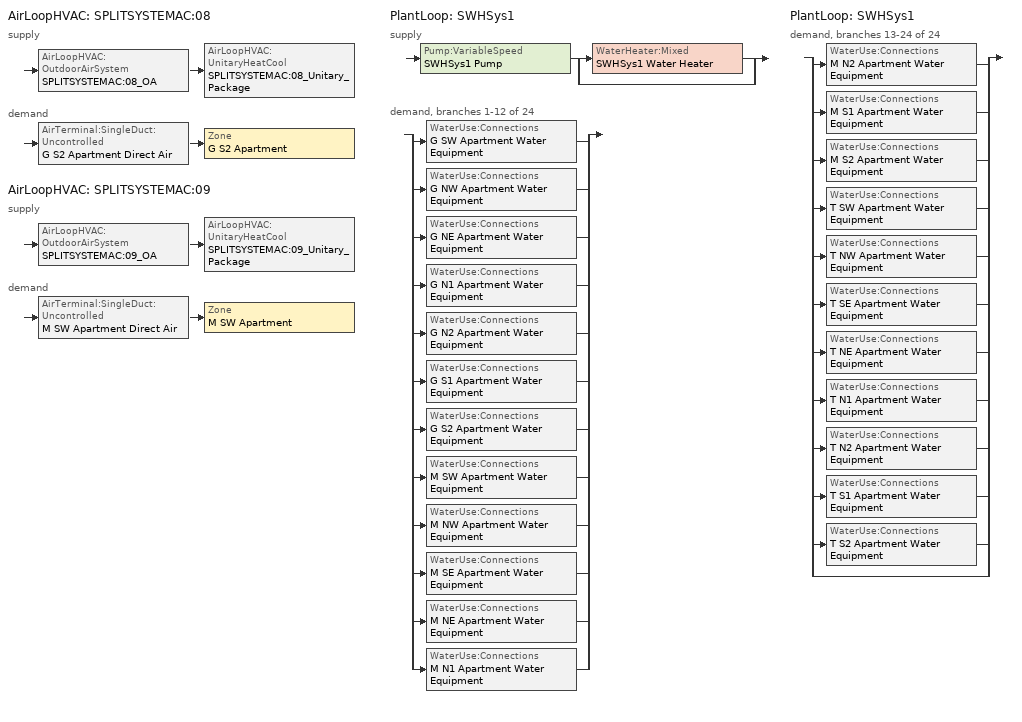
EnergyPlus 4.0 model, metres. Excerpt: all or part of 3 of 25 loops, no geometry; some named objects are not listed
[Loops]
AirLoopHVAC 'SPLITSYSTEMAC:08'
 supply: AirLoopHVAC:OutdoorAirSystem 'SPLITSYSTEMAC:08_OA' > AirLoopHVAC:UnitaryHeatCool 'SPLITSYSTEMAC:08_Unitary_Package'
 demand: AirTerminal:SingleDuct:Uncontrolled 'G S2 Apartment Direct Air' > Zone 'G S2 Apartment'
AirLoopHVAC 'SPLITSYSTEMAC:09'
 supply: AirLoopHVAC:OutdoorAirSystem 'SPLITSYSTEMAC:09_OA' > AirLoopHVAC:UnitaryHeatCool 'SPLITSYSTEMAC:09_Unitary_Package'
 demand: AirTerminal:SingleDuct:Uncontrolled 'M SW Apartment Direct Air' > Zone 'M SW Apartment'
PlantLoop 'SWHSys1'
 supply: Pump:VariableSpeed 'SWHSys1 Pump' > split
  | WaterHeater:Mixed 'SWHSys1 Water Heater'
  | bypass
 demand, branches 1-12 of 24: split
  | WaterUse:Connections 'G SW Apartment Water Equipment'
  | WaterUse:Connections 'G NW Apartment Water Equipment'
  | WaterUse:Connections 'G NE Apartment Water Equipment'
  | WaterUse:Connections 'G N1 Apartment Water Equipment'
  | WaterUse:Connections 'G N2 Apartment Water Equipment'
  | WaterUse:Connections 'G S1 Apartment Water Equipment'
  | WaterUse:Connections 'G S2 Apartment Water Equipment'
  | WaterUse:Connections 'M SW Apartment Water Equipment'
  | WaterUse:Connections 'M NW Apartment Water Equipment'
  | WaterUse:Connections 'M SE Apartment Water Equipment'
  | WaterUse:Connections 'M NE Apartment Water Equipment'
  | WaterUse:Connections 'M N1 Apartment Water Equipment'
PlantLoop 'SWHSys1'
 demand, branches 13-24 of 24: split
  | WaterUse:Connections 'M N2 Apartment Water Equipment'
  | WaterUse:Connections 'M S1 Apartment Water Equipment'
  | WaterUse:Connections 'M S2 Apartment Water Equipment'
  | WaterUse:Connections 'T SW Apartment Water Equipment'
  | WaterUse:Connections 'T NW Apartment Water Equipment'
  | WaterUse:Connections 'T SE Apartment Water Equipment'
  | WaterUse:Connections 'T NE Apartment Water Equipment'
  | WaterUse:Connections 'T N1 Apartment Water Equipment'
  | WaterUse:Connections 'T N2 Apartment Water Equipment'
  | WaterUse:Connections 'T S1 Apartment Water Equipment'
  | WaterUse:Connections 'T S2 Apartment Water Equipment'
  | bypass
[Fan:OnOff] Availability Schedule=ALWAYS_ON; Fan Efficiency=0.53625; Pressure Rise=622; Maximum Flow Rate=AUTOSIZE; Motor Efficiency=0.825; Motor in Airstream Fraction=1
SPLITSYSTEMAC:08_Unitary_Package_fan; SPLITSYSTEMAC:09_Unitary_Package_fan
[Coil:Heating:Gas] Availability Schedule=ALWAYS_ON; Gas Burner Efficiency=0.8; Nominal Capacity=AUTOSIZE
SPLITSYSTEMAC:08_Unitary_Package_HeatCoil; SPLITSYSTEMAC:09_Unitary_Package_HeatCoil
[Coil:Cooling:DX:SingleSpeed] Availability Schedule=ALWAYS_ON; Rated Total Cooling Capacity {W}=AUTOSIZE; Rated Sensible Heat Ratio=AUTOSIZE; Rated Air Flow Rate=AUTOSIZE; Total Cooling Capacity Function of Temperature Curve=SPLITSYSTEMAC:Unitary_PackagecoolCapFT; Total Cooling Capacity Function of Flow Fraction Curve=SPLITSYSTEMAC:Unitary_PackagecoolFFF; Energy Input Ratio Function of Temperature Curve=SPLITSYSTEMAC:Unitary_PackagecoolEIRFT; Energy Input Ratio Function of Flow Fraction Curve=SPLITSYSTEMAC:Unitary_PackagecoolEIRFFF; Part Load Fraction Correlation Curve=SPLITSYSTEMAC:Unitary_PackagecoolPLR
Name | Rated COP
SPLITSYSTEMAC:08_Unitary_Package_CoolCoil | 3.65362
SPLITSYSTEMAC:09_Unitary_Package_CoolCoil | 3.78122
[Zone equipment]
G S2 Apartment: G S2 Apartment Direct Air
M SW Apartment: M SW Apartment Direct Air
[Sizing:Zone] Outdoor Air Method=Flow/Zone; Outside Air Flow per Person {(m3/s)/person}=0; Outside Air Flow per Zone Floor Area {(m3/s)/m2}=0; Outside Air Flow per Zone {m3/s}=0.04248
Name | Zone Cooling Design Supply Air Temperature {C} | Zone Heating Design Supply Air Temperature {C} | Zone Cooling Design Supply Air Humidity Ratio {kg-H20/kg-air} | Zone Heating Design Supply Air Humidity Ratio {kg-H20/kg-air} | Cooling Design Air Flow Method {Flow/Zone | DesignDay | DesignDayWithLimit} | Cooling Minimum Air Flow | Cooling Minimum Air Flow Fraction | Heating Design Air Flow Method {Flow/Zone | DesignDay} | Heating Design Air Flow Rate | Zone CoolinM Design Supply Air Temperature {C} | Zone HeatinM Design Supply Air Temperature {C} | Zone CoolinM Design Supply Air Humidity Ratio {kg-H20/kg-air} | Zone HeatinM Design Supply Air Humidity Ratio {kg-H20/kg-air} | CoolinM Design Air Flow Method {Flow/Zone | DesignDay | DesignDayWithLimit} | CoolinM Minimum Air Flow | CoolinM Minimum Air Flow Fraction | HeatinM Design Air Flow Method {Flow/Zone | DesignDay} | HeatinM Design Air Flow Rate
G S2 Apartment | 11.1 | 40 | 0.0085 | 0.008 | DesignDayWithLimit | 0 | 0 | DesignDay | 0
M SW Apartment |  |  |  |  |  |  |  |  |  | 14 | 40 | 0.0085 | 0.008 | DesignDayWithLimit | 0 | 0 | DesignDay | 0
[ZoneControl:Thermostat] Control Type Schedule=Dual Zone Control Type Sched
Name | Zone | Control 1
G S2 Apartment Thermostat | G S2 Apartment | G S2 Apartment DualSPSched
M SW Apartment Thermostat | M SW Apartment | M SW Apartment DualSPSched
[ThermostatSetpoint:DualSetpoint]
Name | Heating Setpoint Temperature Schedule | Cooling Setpoint Temperature Schedule | HeatinM Setpoint Temperature Schedule | CoolinM Setpoint Temperature Schedule
G S2 Apartment DualSPSched | APT_HTGSETP_SCH | APT_CLGSETP_SCH
M SW Apartment DualSPSched |  |  | APT_HTGSETP_SCH | APT_CLGSETP_SCH
[SetpointManager:SingleZone:Reheat] Control Variable=Temperature; Minimum Supply Air Temperature C=10; Maximum Supply Air Temperature C=50
Name | Control Zone | Setpoint Node or NodeList
SupAirTemp Mngr G S2 Apartment | G S2 Apartment | SPLITSYSTEMAC:08 Supply Equipment Outlet Node
SupAirTemp Mngr M SW Apartment | M SW Apartment | SPLITSYSTEMAC:09 Supply Equipment Outlet Node
[Sizing:System] Type Of Load To Size On {Sensible}=Sensible; Design Outdoor Air Flow Rate {m3/s}=AUTOSIZE; Minimum System Air Flow Ratio=1; Preheat Design Temperature {C}=7; Preheat Design Humidity Ratio {kg-H2O/kg-air}=0.008; Precool Design Temperature {C}=11.1; Precool Design Humidity Ratio {kg-H2O/kg-air}=0.008; Central Cooling Design Supply Air Temperature {C}=11.1; Central Heating Design Supply Air Temperature {C}=40; Sizing Option {Coincident | NonCoincident}=NonCoincident; 100% Outdoor Air in Cooling {Yes | No}=No; 100% Outdoor Air in Heating {Yes | No}=No; Central Cooling Design Supply Air Humidity Ratio {kg-H2O/kg-air}=0.0085; Central Heating Design Supply Air Humidity Ratio {kg-H2O/kg-air}=0.008; Cooling Design Air Flow Method=DesignDay; Cooling Design Air Flow Rate {m3/s}=0; Heating Design Air Flow Method=DesignDay; Heating Design Air Flow Rate {m3/s}=0
SPLITSYSTEMAC:08; SPLITSYSTEMAC:09
[Controller:OutdoorAir] Minimum Outdoor Air Flow Rate {m3/s}=AUTOSIZE; Maximum Outdoor Air Flow Rate {m3/s}=AUTOSIZE; Economizer Control Type=NoEconomizer; Economizer Control Action Type=ModulateFlow; Economizer Maximum Limit Dry-Bulb Temperature {C}=28; Economizer Maximum Limit Enthalpy {J/kg}=64000; Economizer Minimum Limit Dry-Bulb Temperature {C}=-100; Lockout Type=NoLockout; Minimum Limit Type=FixedMinimum; Minimum Outdoor Air Schedule=MinOA_Sched
SPLITSYSTEMAC:08_OA_Controller; SPLITSYSTEMAC:09_OA_Controller
[AirLoopHVAC] Design Supply Air Flow Rate {m3/s}=AUTOSIZE
SPLITSYSTEMAC:08; SPLITSYSTEMAC:09
[AirLoopHVAC:UnitaryHeatCool] Availability Schedule=ALWAYS_ON; Supply Air Fan Operating Mode Schedule=Apt_Operation; Maximum Supply Air Temperature=AUTOSIZE; Fraction of Supply Air Flow That Goes Through the Controlling Zone=AUTOSIZE; Fan Placement=BlowThrough; Dehumidification Control Type=None
Name | Supply Air Flow Rate During Cooling Operation | Supply Air Flow Rate During Heating Operation | Supply Air Flow Rate When No Cooling or Heating is Needed | Controlling Zone or Thermostat Location | Supply Fan | Heating Coil | Cooling Coil | Supply Air Flow Rate DurinM CoolinM Operation | Supply Air Flow Rate DurinM HeatinM Operation | Supply Air Flow Rate When No CoolinM or HeatinM is Needed
SPLITSYSTEMAC:08_Unitary_Package | AUTOSIZE | AUTOSIZE | AUTOSIZE | G S2 Apartment | SPLITSYSTEMAC:08_Unitary_Package_fan | SPLITSYSTEMAC:08_Unitary_Package_HeatCoil | SPLITSYSTEMAC:08_Unitary_Package_CoolCoil
SPLITSYSTEMAC:09_Unitary_Package |  |  |  | M SW Apartment | SPLITSYSTEMAC:09_Unitary_Package_fan | SPLITSYSTEMAC:09_Unitary_Package_HeatCoil | SPLITSYSTEMAC:09_Unitary_Package_CoolCoil | AUTOSIZE | AUTOSIZE | AUTOSIZE
[AirTerminal:SingleDuct:Uncontrolled] Availability Schedule=ALWAYS_ON; Maximum Air Flow Rate {m3/s}=AUTOSIZE
G S2 Apartment Direct Air; M SW Apartment Direct Air
[SetpointManager:MixedAir] Control Variable=Temperature
Name | Setpoint Node or NodeList
SPLITSYSTEMAC:08_OAMixed Air Temp Manager | OA-SPLITSYSTEMAC:08_Unitary_PackageNode
SPLITSYSTEMAC:09_OAMixed Air Temp Manager | OA-SPLITSYSTEMAC:09_Unitary_PackageNode
[WaterHeater:Mixed]
SWHSys1 Water Heater: Tank Volume {m3}=0.003785; Setpoint Temperature Schedule=SWHSys1 Water Heater Setpoint Temperature Schedule Name; Maximum Temperature Limit {C}=82.2222; Heater Control Type {Cycle | Modulate}=Modulate; Heater Maximum Capacity {W}=211500; Heater Fuel Type=NATURALGAS; Heater Thermal Efficiency=0.8; Off Cycle Parasitic Fuel Consumption Rate {W}=2; Off Cycle Parasitic Fuel Type=NATURALGAS; Off Cycle Parasitic Heat Fraction To Tank=0.8; On Cycle Parasitic Fuel Type=NATURALGAS; Ambient Temperature Indicator {Schedule | Zone | Outdoors}=Schedule; Ambient Temperature Schedule=SWHSys1 Water Heater Ambient Temperature Schedule Name; Off Cycle Loss Coefficient to Ambient Temperature {W/K}=6; On Cycle Loss Coefficient to Ambient Temperature {W/K}=6; Use Side Effectiveness=1; Use Side Design Flow Rate=AUTOSIZE; Source Side Design Flow Rate=AUTOSIZE; Indirect Water Heater Recovery Time=1.5
[WaterUse:Equipment] Peak Flow Rate {m3/s}=3.66e-06; Flow Rate Fraction Schedule=APT_DHW_SCH; Target Temperature Schedule=Apartment Water Equipment Temp Sched; Hot Water Supply Temperature Schedule Name  {C}=Apartment Water Equipment Hot Supply Temp Sched; Sensible Fraction Schedule=Apartment Water Equipment Sensible fract sched; Latent Fraction Schedule=Apartment Water Equipment Latent fract sched
Name | Zone
G SW Apartment Water Equipment | G SW Apartment
G NW Apartment Water Equipment | G NW Apartment
G NE Apartment Water Equipment | G NE Apartment
G N1 Apartment Water Equipment | G N1 Apartment
G N2 Apartment Water Equipment | G N2 Apartment
G S1 Apartment Water Equipment | G S1 Apartment
G S2 Apartment Water Equipment | G S2 Apartment
M SW Apartment Water Equipment | M SW Apartment
M NW Apartment Water Equipment | M NW Apartment
M SE Apartment Water Equipment | M SE Apartment
M NE Apartment Water Equipment | M NE Apartment
M N1 Apartment Water Equipment | M N1 Apartment
M N2 Apartment Water Equipment | M N2 Apartment
M S1 Apartment Water Equipment | M S1 Apartment
M S2 Apartment Water Equipment | M S2 Apartment
T SW Apartment Water Equipment | T SW Apartment
T NW Apartment Water Equipment | T NW Apartment
T SE Apartment Water Equipment | T SE Apartment
T NE Apartment Water Equipment | T NE Apartment
T N1 Apartment Water Equipment | T N1 Apartment
T N2 Apartment Water Equipment | T N2 Apartment
T S1 Apartment Water Equipment | T S1 Apartment
T S2 Apartment Water Equipment | T S2 Apartment
[PlantEquipmentList]
SWHSys1 Equipment List: SWHSys1 Water Heater
[Pump:VariableSpeed]
SWHSys1 Pump: Rated Flow Rate {m3/s}=AUTOSIZE; Rated Pump Head {Pa} [179352 Pa = 60 ft]=0.01; Rated Power Consumption {W}=AUTOSIZE; Motor Efficiency=1; Fraction of Motor Inefficiencies to Fluid Stream=0; Coefficient 1 of the Part Load Performance Curve=0; Coefficient 2 of the Part Load Performance Curve=1; Coefficient 3 of the Part Load Performance Curve=0; Coefficient 4 of the Part Load Performance Curve=0; Minimum Flow Rate {m3/s}=0; Pump Control Type {Continuous | Intermittent}=Intermittent
[Sizing:Plant]
SWHSys1: Loop Type {COOLING | HEATING}=Heating; Design Loop Exit Temperature {C}=55; Design Loop Temperature Difference {C}=5
[SetpointManager:Scheduled]
SWHSys1 Loop Setpoint Manager: Control Variable {TEMP}=Temperature; Schedule=SWHSys1-Loop-Temp-Schedule; Setpoint Node=SWHSys1 Supply Outlet Node
[PlantEquipmentOperationSchemes]
SWHSys1 Loop Operation Scheme List: Control Scheme 1 Object Type {*******}=PlantEquipmentOperation:HeatingLoad; Control Scheme 1=SWHSys1 Operation Scheme; Control Scheme 1 Schedule=ALWAYS_ON
[PlantEquipmentOperation:HeatingLoad]
SWHSys1 Operation Scheme: Load Range 1 Lower Limit {W}=0; Load Range 1 Upper Limit {W}=1000000000000000; Priority Control 1 Equipment List=SWHSys1 Equipment List
[PlantLoop]
SWHSys1: Fluid Type {WATER}=Water; Loop Equipment Operation Scheme=SWHSys1 Loop Operation Scheme List; Maximum Loop Temperature {C}=60; Minimum Loop Temperature {C}=10; Maximum Loop Flow Rate {m3/s}=AUTOSIZE; Minimum Loop Flow Rate {m3/s}=0; Loop Volume {m3}=AUTOSIZE; Load Distribution Scheme {OPTIMAL | SEQUENTIAL}=Optimal
[WaterUse:Connections]
Name | Water Use Equipment 1
G SW Apartment Water Equipment | G SW Apartment Water Equipment
G NW Apartment Water Equipment | G NW Apartment Water Equipment
G NE Apartment Water Equipment | G NE Apartment Water Equipment
G N1 Apartment Water Equipment | G N1 Apartment Water Equipment
G N2 Apartment Water Equipment | G N2 Apartment Water Equipment
G S1 Apartment Water Equipment | G S1 Apartment Water Equipment
G S2 Apartment Water Equipment | G S2 Apartment Water Equipment
M SW Apartment Water Equipment | M SW Apartment Water Equipment
M NW Apartment Water Equipment | M NW Apartment Water Equipment
M SE Apartment Water Equipment | M SE Apartment Water Equipment
M NE Apartment Water Equipment | M NE Apartment Water Equipment
M N1 Apartment Water Equipment | M N1 Apartment Water Equipment
M N2 Apartment Water Equipment | M N2 Apartment Water Equipment
M S1 Apartment Water Equipment | M S1 Apartment Water Equipment
M S2 Apartment Water Equipment | M S2 Apartment Water Equipment
T SW Apartment Water Equipment | T SW Apartment Water Equipment
T NW Apartment Water Equipment | T NW Apartment Water Equipment
T SE Apartment Water Equipment | T SE Apartment Water Equipment
T NE Apartment Water Equipment | T NE Apartment Water Equipment
T N1 Apartment Water Equipment | T N1 Apartment Water Equipment
T N2 Apartment Water Equipment | T N2 Apartment Water Equipment
T S1 Apartment Water Equipment | T S1 Apartment Water Equipment
T S2 Apartment Water Equipment | T S2 Apartment Water Equipment
[Schedule:Compact]
ALWAYS_ON; MinOA_Sched: Through: 12/31, For: AllDays, Until: 24:00, 1
APT_CLGSETP_SCH: THROUGH: 12/31, FOR:AllDays, UNTIL: 24:00, 23.9
APT_HTGSETP_SCH: THROUGH: 12/31, FOR:AllDays, UNTIL: 24:00, 21.1
Dual Zone Control Type Sched: Through: 12/31, For: AllDays, Until: 24:00, 4
Apt_Operation: Through: 12/31, For: AllDays, Until: 24:00, 0
Apartment Water Equipment Latent fract sched: Through: 12/31, For: AllDays, Until: 24:00, 0.05
Apartment Water Equipment Sensible fract sched: Through: 12/31, For: AllDays, Until: 24:00, 0.2
Apartment Water Equipment Temp Sched: Through: 12/31, For: AllDays, Until: 24:00, 48.9
Apartment Water Equipment Hot Supply Temp Sched; SWHSys1-Loop-Temp-Schedule: Through: 12/31, For: AllDays, Until: 24:00, 55
SWHSys1 Water Heater Setpoint Temperature Schedule Name: Through: 12/31, For: AllDays, Until: 24:00, 60
SWHSys1 Water Heater Ambient Temperature Schedule Name: Through: 12/31, For: AllDays, Until: 24:00, 22
APT_DHW_SCH: THROUGH: 12/31, FOR: AllDays, UNTIL: 1:00, 0.08, UNTIL: 2:00, 0.04, UNTIL: 3:00, 0.01, UNTIL: 4:00, 0.01, UNTIL: 5:00, 0.04, UNTIL: 6:00, 0.27, UNTIL: 7:00, 0.94, UNTIL: 8:00, 1, UNTIL: 9:00, 0.96, UNTIL: 10:00, 0.84, UNTIL: 11:00, 0.76, UNTIL: 12:00, 0.61, UNTIL: 13:00, 0.53, UNTIL: 14:00, 0.47, UNTIL: 15:00, 0.41, UNTIL: 16:00, 0.47, UNTIL: 17:00, 0.55, UNTIL: 18:00, 0.73, UNTIL: 19:00, 0.86, UNTIL: 20:00, 0.82, UNTIL: 21:00, 0.75, UNTIL: 22:00, 0.61, UNTIL: 23:00, 0.53, UNTIL: 24:00, 0.29
[Curve:Biquadratic] Minimum Value of x=12.77778; Maximum Value of x=23.88889; Minimum Value of y=21.11111; Maximum Value of y=46.11111
Name | Coefficient1 Constant | Coefficient2 x | Coefficient3 x**2 | Coefficient4 y | Coefficient5 y**2 | Coefficient6 x*y
SPLITSYSTEMAC:Unitary_PackagecoolCapFT | 0.766956 | 0.0107756 | -4.14703e-05 | 0.00134961 | -0.000261144 | 0.000457488
SPLITSYSTEMAC:Unitary_PackagecoolEIRFT | 0.297145 | 0.0430933 | -0.000748766 | 0.00597727 | 0.000482112 | -0.000956448
[Curve:Quadratic]
Name | Coefficient1 Constant | Coefficient2 x | Coefficient3 x**2 | Minimum Value of x | Maximum Value of x
SPLITSYSTEMAC:Unitary_PackagecoolEIRFFF | 1.156 | -0.1816 | 0.0256 | 0.5 | 1.5
SPLITSYSTEMAC:Unitary_PackagecoolFFF | 0.8 | 0.2 | 0 | 0.5 | 1.5
SPLITSYSTEMAC:Unitary_PackagecoolPLR | 0.75 | 0.25 | 0 | 0 | 1
